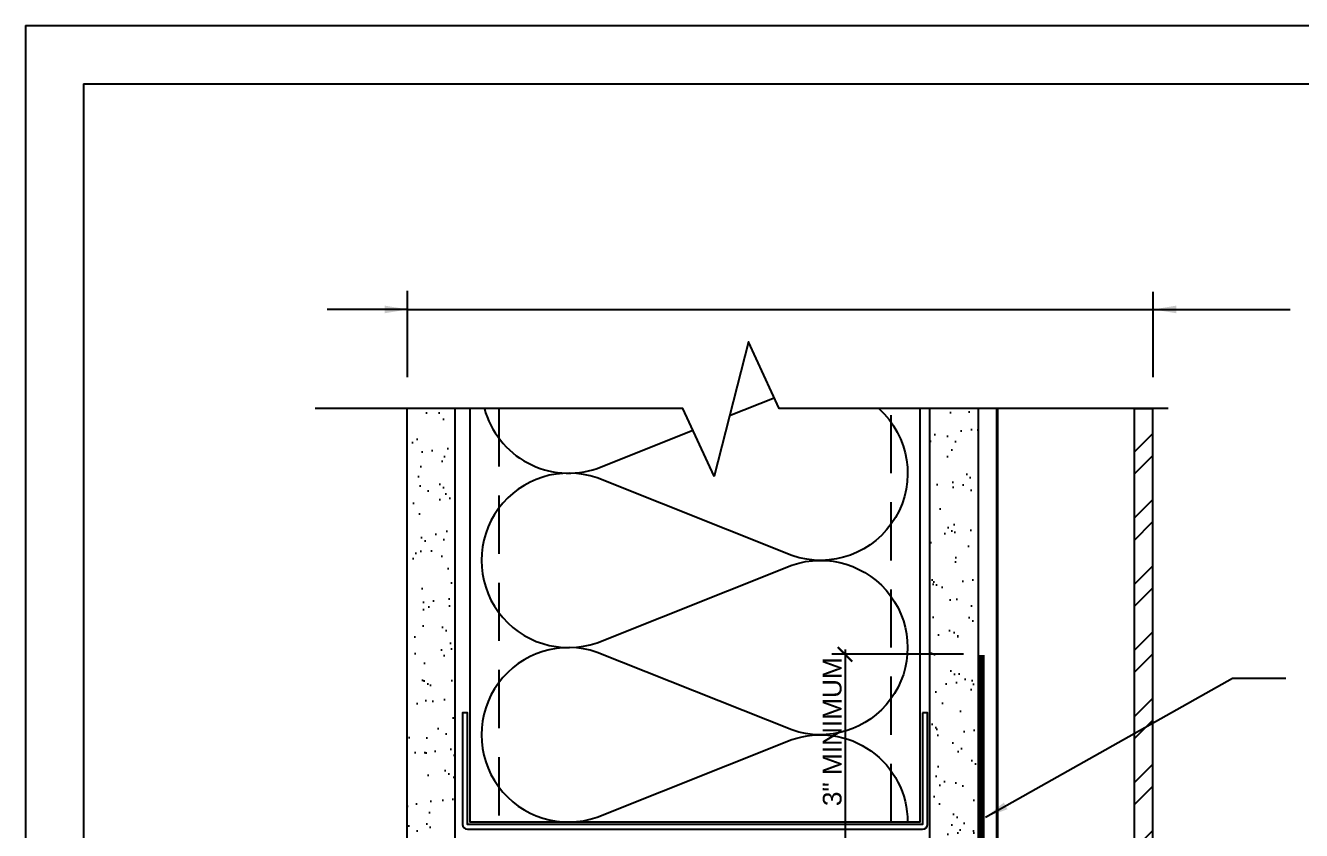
# Model space of a CAD drawing. Extents: x -129 to 26, y 0 to 100.
# Drawn here: x 0 to 16.47, y 22.62 to 33 of the extents above; entities that cross this region are included whole.
import ezdxf

# ---------------------------------------------------------------- set-up
doc = ezdxf.new("R2010")
doc.units = 0
doc.header["$LTSCALE"] = 1.5
doc.header["$MEASUREMENT"] = 0
doc.linetypes.add('CENTER', pattern=[2, 1.25, -0.25, 0.25, -0.25])
doc.linetypes.add('DASHED', pattern=[0.75, 0.5, -0.25])
doc.layers.get('0').update_dxf_attribs({"linetype": 'CONTINUOUS'})
doc.layers.get('DEFPOINTS').update_dxf_attribs({"linetype": 'CONTINUOUS'})
for name, color, linetype in [('8X11-TTB$0$B', 7, 'CONTINUOUS'), ('A-GYP_BOARD', 252, 'CONTINUOUS'), ('A-METAL_STUD', 252, 'CONTINUOUS'), ('CLADDING', 252, 'CONTINUOUS'), ('DUPONT_FLASHING', 251, 'CENTER'), ('HATCH', 252, 'CONTINUOUS'), ('INSULATION', 40, 'CONTINUOUS'), ('STRUCTURE', 252, 'CONTINUOUS'), ('TEXT', 7, 'CONTINUOUS'), ('TYVEK', 160, 'DASHED')]:
    doc.layers.add(name, color=color, linetype=linetype)
doc.styles.add('DETAILS', font='sanss___.ttf', dxfattribs={"height": 1})
doc.dimstyles.new('TYVEKDETAILS', dxfattribs={"dimscale": 6, "dimtxt": 1.5, "dimasz": 0.1, "dimexe": 0.75, "dimexo": 0.75, "dimgap": 0.75, "dimtad": 0, "dimtih": 1, "dimtoh": 1, "dimdec": 4, "dimzin": 0, "dimtxsty": 'DETAILS', "dimcen": 0.0625, "dimazin": 3, "dimtfac": 1, "dimtdec": 4, "dimtofl": 0, "dimtmove": 0, "dimatfit": 3, "dimtolj": 1, "dimtzin": 0})

# ---------------------------------------------------------------- blocks, each defined once
blk = doc.blocks.new('_ARCHTICK')
at = {"color": 0, "linetype": 'BYBLOCK', "const_width": 0.15}
blk.add_lwpolyline([(-0.5, -0.5), (0.5, 0.5)], dxfattribs=at)

msp = doc.modelspace()

# ---------------------------------------------------------------- hatches: boundary and pattern name
at = {"layer": 'CLADDING'}
h = msp.add_hatch(dxfattribs=at)
h.set_pattern_fill('ANSI32', color=256, scale=1.6090908, style=0)
h.set_pattern_definition([(45, (40.9415889428229, 4.63323675991797), (-0.4266746310843324, 0.4266746310843325), []), (45, (41.2260386964018, 4.63323675991797), (-0.4266746310843324, 0.4266746310843325), [])])
h.paths.add_polyline_path([(14.31061247086498, 28.06133174509151), (14.54738912438505, 28.0613317641967), (14.54738912438505, 16.6516873999795), (13.41519935774431, 16.6516873999795), (13.41519935774431, 16.88846405349958), (14.31061247086496, 16.88846405349958)])
at = {"layer": 'HATCH'}
h = msp.add_hatch(dxfattribs=at)
h.set_pattern_fill('AR-SAND,_O', color=256, scale=0.25)
h.set_pattern_definition([(37.50000000000001, (2.547859988629898, 4.506834894329667), (-0.01574833952740204, 0.4817059422532897), [0, -0.38, 0, -0.425, 0, -0.40625]), (7.499999999999999, (2.547859988629898, 4.506834894329667), (0.4424441763169318, 0.7055365163074351), [0, -0.205, 0, -0.3425, 0, -0.13125]), (327.5, (2.240359988629893, 4.506834894329667), (0.7785354654378738, 0.001414763384241124), [0, -0.125, 0, -0.45, 0, -0.5875]), (317.5, (2.240359988629893, 4.506834894329667), (0.7515316511430733, 0.2194188912335623), [0, -0.0625, 0, -0.295, 0, -0.3375])])
h.paths.add_polyline_path([(5.547389124385236, 28.06133422205118), (4.922389124385236, 28.06133422205118), (4.922389124384881, 16.4129959766586), (5.547389124384881, 16.4129959766586)])
h.paths.add_polyline_path([(11.67238912438488, 16.5067459766586), (12.29738912438488, 16.5067459766586), (12.29738912438505, 28.06133422205118), (11.67238912438505, 28.06133422205118)])

# ---------------------------------------------------------------- linework, layer by layer
at = {"layer": '8X11-TTB$0$B', "color": 7}
for q in [(0.75, 0.7499999999999964), (24.75, 32.25000000000001)]:
    msp.add_line((0.7499999999999893, 32.25), q, dxfattribs=at)
at = {"layer": 'A-GYP_BOARD'}
for points in [[(4.922389124385236, 28.06133422205118), (4.922389124384881, 16.4129959766586), (5.547389124384881, 16.4129959766586), (5.547389124385236, 28.06133422205118)], [(12.29738912438505, 28.06133422205118), (12.29738912438488, 16.5067459766586), (11.67238912438488, 16.5067459766586), (11.67238912438505, 28.06133422205118)]]:
    msp.add_lwpolyline(points, dxfattribs=at)
at = {"layer": 'A-METAL_STUD'}
msp.add_lwpolyline([(5.734889124385023, 28.06133422205118), (5.734889124384881, 22.72549597665906), (11.54738912438488, 22.72549597665906), (11.54738912438502, 28.06133422205118)], dxfattribs=at)
at = {"layer": 'A-METAL_STUD', "linetype": 'DASHED'}
msp.add_lwpolyline([(6.109889124385023, 28.06133422205118), (6.109889124384881, 22.72549597665906), (11.17238912438488, 22.72549597665906), (11.17238912438502, 28.06133422205118)], dxfattribs=at)
at = {"layer": 'A-METAL_STUD'}
msp.add_lwpolyline([(11.57863912438488, 24.13174597665883), (11.57863912438465, 22.69424597665883), (5.703639124384881, 22.69424597665906), (5.703639124384881, 24.13174597665883), (5.641139124384881, 24.13174597665883), (5.641139124384881, 22.69424597665883, 0.414213562373095), (5.703639124384881, 22.63174597665883), (11.57863912438488, 22.63174597665883, 0.414213562373095), (11.64113912438488, 22.69424597665883), (11.64113912438488, 24.13174597665883)], format="xyb", close=True, dxfattribs=at)
at = {"layer": 'CLADDING'}
for p, q in [((14.31061247086498, 28.06133174509151, -5.959993654922933e-09), (14.31061247086496, 16.88846405349958, -5.959993654922933e-09)), ((14.31061247086498, 28.06133174509151, -5.959993654922933e-09), (14.54738912438505, 28.06133174509151, -5.959993654922933e-09)), ((14.54738912438505, 28.0613317641967, -5.959993654922933e-09), (14.54738912438505, 16.65168739997951, -5.959993654922933e-09))]:
    msp.add_line(p, q, dxfattribs=at)
at = {"layer": 'DEFPOINTS'}
for q in [(0, -3.552713678800501e-15), (25.5, 33)]:
    msp.add_line((-5.329070518200751e-15, 33), q, dxfattribs=at)
at = {"layer": 'DUPONT_FLASHING', "linetype": 'CONTINUOUS', "const_width": 0.075, "elevation": -2.979996827461447e-09}
msp.add_lwpolyline([(12.34014620570628, 24.88089847849046), (12.34014620570628, 21.40308998204101, 0.1527414251704736), (12.42925946015362, 21.11818283518588, -0.1527414251704743), (12.51837271460093, 20.83327568833077)], format="xyb", dxfattribs=at)
at = {"layer": 'INSULATION'}
msp.add_lwpolyline([(9.086566017730611, 27.96800686901028), (9.662701594630963, 28.19745691307894)], dxfattribs=at)
for points in [[(11.01256288923394, 28.06133422205118, -0.8176041116622124), (9.891569861107474, 26.16238664403906), (7.377568629843881, 27.16360530927997, 1.404370499403763), (7.377568629846837, 25.03738664404031), (9.891569861106564, 26.03860530927997, -1.404370499398822), (9.891569861107474, 23.91238664403906), (7.377568629843881, 24.91360530927997, 1.404370499403762), (7.377568629846837, 22.78738664404031), (9.891569861106564, 23.78860530927997, -0.5155500965725927), (11.38456924547454, 22.72549597665906)], [(5.922366191913357, 28.06133422205118, 0.4358474518979796), (7.377568629847519, 27.28738664404053), (8.613329393022536, 27.77953705609166)]]:
    msp.add_lwpolyline(points, format="xyb", dxfattribs=at)
at = {"layer": 'STRUCTURE'}
msp.add_lwpolyline([(14.7465890613258, 28.06133151002136), (9.725511099747425, 28.06133791682158), (9.33022271439734, 28.91799580874862), (8.886387814892093, 27.1875354874525), (8.48335154583356, 28.06133422205115), (3.736426702936487, 28.06133422205119)], dxfattribs=at)
at = {"layer": 'TEXT'}
for p, q in [((4.929229139729574, 28.46184986327104, 2.979996827461447e-09), (4.929229139729595, 29.57946123629587, 2.979996827461447e-09)), ((14.5542291397294, 28.46184986327104, 4.793178989555078e-09), (14.55422913972938, 29.56377928552187, 4.793178989555078e-09)), ((4.936069155073919, 29.33752240799107, 7.773175817016524e-09), (16.320818142556, 29.33752240799106, 4.051229418237881e-09)), ((12.10505896659569, 24.88832944587473), (10.40816855655685, 24.88832944587473)), ((10.57693523102774, 24.95082944587473), (10.57693523102774, 21.039629936488))]:
    msp.add_line(p, q, dxfattribs=at)
at = {"layer": 'TYVEK', "const_width": 0.04, "elevation": -3.000831249158483e-09}
msp.add_lwpolyline([(12.66940665519929, 18.16538301276093), (12.66940720099136, 20.94489791394989), (12.5409972540451, 21.26769645471905), (12.54099932174781, 28.06133422205119)], dxfattribs=at)

# ---------------------------------------------------------------- block references
at = {"layer": 'TEXT', "xscale": 0.1875, "yscale": 0.1875, "zscale": 0.1875, "rotation": 90}
msp.add_blockref('_ARCHTICK', (10.57693523102774, 24.88832944587473), dxfattribs=at)

# ---------------------------------------------------------------- texts
at = {"layer": 'TEXT', "insert": (10.2905287084114, 22.93020533231086), "char_height": 0.2416779417646322, "width": 8.720402680588094, "attachment_point": 1, "rotation": 90, "style": 'DETAILS'}
msp.add_mtext('\\A1;3" MINIMUM', dxfattribs=at)

# ---------------------------------------------------------------- leaders
at = {"layer": 'TEXT'}
for points in [[(4.936069155073933, 29.33752240799107, -4.146811492829773e-09), (3.89184113985571, 29.33752240799107, -4.146811492829773e-09)], [(14.55422913972937, 29.33752240799107, 7.773175817016524e-09), (15.34228709017061, 29.33753140162464, 7.773175817016524e-09)], [(12.38907951441669, 22.78619735050916), (15.5781281471311, 24.57997178335206), (16.26853087549465, 24.57997178335206)]]:
    msp.add_leader(points, dimstyle='TYVEKDETAILS', override={"dimscale": 3, "dimfxl": 3}, dxfattribs=at)

doc.saveas('drawing.dxf')
